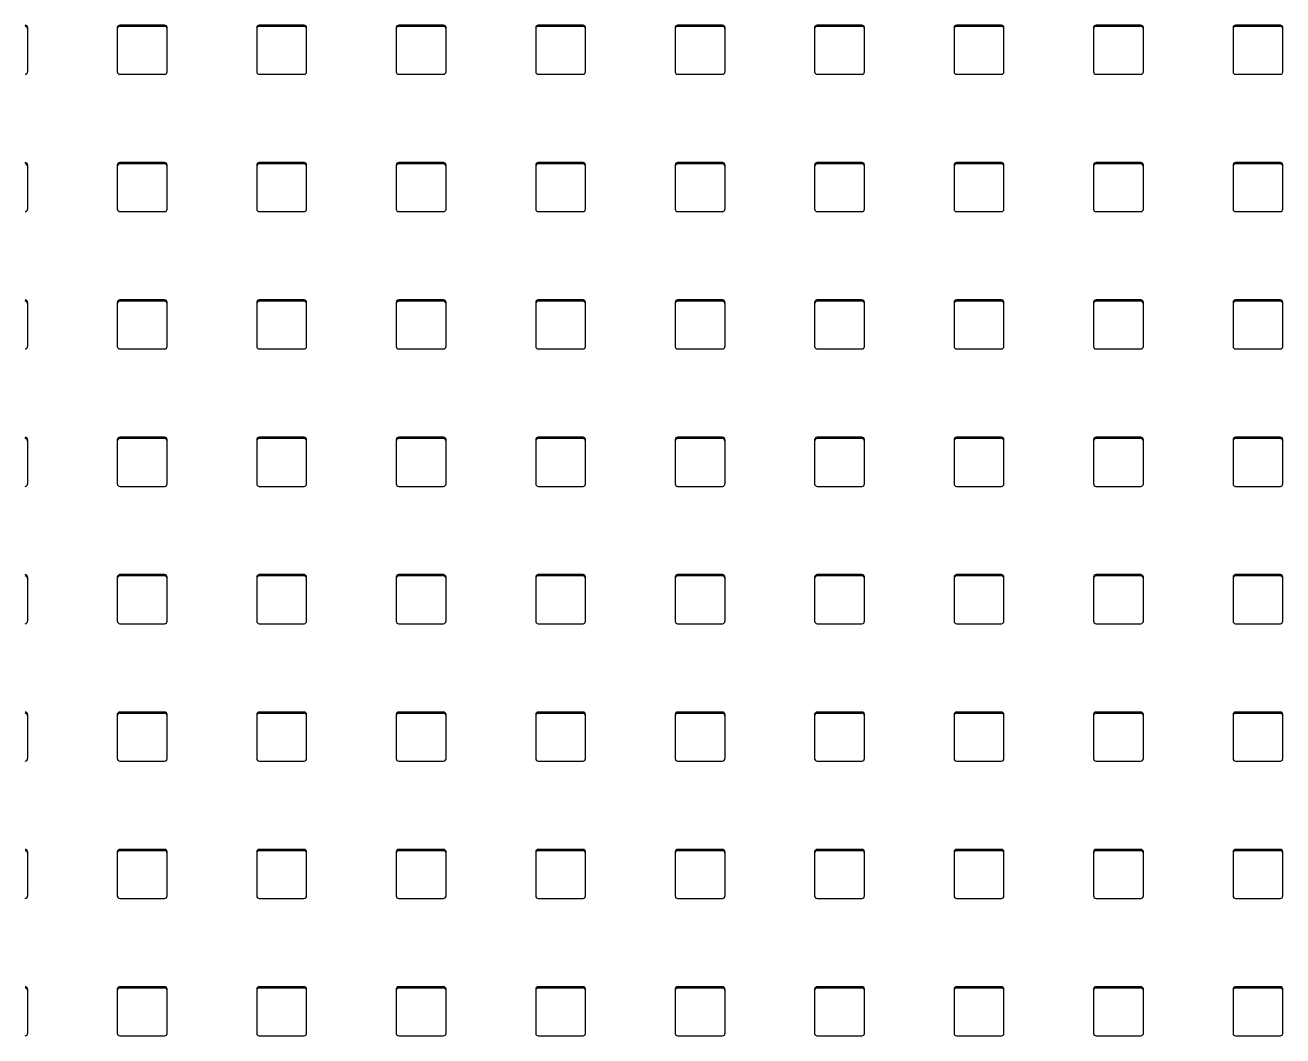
# Model space of a CAD drawing. Header units: millimetres. Extents: x -218071 to -203542, y 15363 to 51382.
# Drawn here: x -217497.75 to -217472.5, y 51341.74 to 51362.02 of the extents above; entities that cross this region are included whole.
import ezdxf

# ---------------------------------------------------------------- set-up
doc = ezdxf.new("R2010")
doc.units = ezdxf.units.MM
doc.header["$LTSCALE"] = 4
doc.layers.add('TPF-EQUIPEMENT', color=7, linetype='Continuous')

msp = doc.modelspace()

# ---------------------------------------------------------------- linework, layer by layer
at = {"layer": 'TPF-EQUIPEMENT', "color": 7, "linetype": 'Continuous', "lineweight": 25, "transparency": 33554671}
for p, q in [((-217497.702, 51361.088), (-217497.702, 51361.974)), ((-217495.902, 51361.974), (-217495.902, 51361.088)), ((-217494.952, 51362.024), (-217495.852, 51362.024)), ((-217494.952, 51361.998), (-217495.852, 51361.998)), ((-217494.902, 51361.088), (-217494.902, 51361.974)), ((-217493.102, 51361.974), (-217493.102, 51361.088)), ((-217492.152, 51362.024), (-217493.052, 51362.024)), ((-217492.152, 51361.998), (-217493.052, 51361.998)), ((-217492.102, 51361.088), (-217492.102, 51361.974)), ((-217490.302, 51361.974), (-217490.302, 51361.088)), ((-217489.352, 51362.024), (-217490.252, 51362.024)), ((-217489.352, 51361.998), (-217490.252, 51361.998)), ((-217489.302, 51361.088), (-217489.302, 51361.974)), ((-217487.502, 51361.974), (-217487.502, 51361.088)), ((-217486.552, 51362.024), (-217487.452, 51362.024)), ((-217486.552, 51361.998), (-217487.452, 51361.998)), ((-217486.502, 51361.088), (-217486.502, 51361.974)), ((-217484.702, 51361.974), (-217484.702, 51361.088)), ((-217483.752, 51362.024), (-217484.652, 51362.024)), ((-217483.752, 51361.998), (-217484.652, 51361.998)), ((-217483.702, 51361.088), (-217483.702, 51361.974)), ((-217481.902, 51361.974), (-217481.902, 51361.088)), ((-217480.952, 51362.024), (-217481.852, 51362.024)), ((-217480.952, 51361.998), (-217481.852, 51361.998)), ((-217480.902, 51361.088), (-217480.902, 51361.974)), ((-217479.102, 51361.974), (-217479.102, 51361.088)), ((-217478.152, 51362.024), (-217479.052, 51362.024)), ((-217478.152, 51361.998), (-217479.052, 51361.998)), ((-217478.102, 51361.088), (-217478.102, 51361.974)), ((-217476.302, 51361.974), (-217476.302, 51361.088)), ((-217475.352, 51362.024), (-217476.252, 51362.024)), ((-217475.352, 51361.998), (-217476.252, 51361.998)), ((-217475.302, 51361.088), (-217475.302, 51361.974)), ((-217473.502, 51361.974), (-217473.502, 51361.088)), ((-217472.552, 51362.024), (-217473.452, 51362.024)), ((-217472.552, 51361.998), (-217473.452, 51361.998)), ((-217472.502, 51361.088), (-217472.502, 51361.974)), ((-217495.852, 51361.039), (-217494.952, 51361.039)), ((-217493.052, 51361.039), (-217492.152, 51361.039)), ((-217490.252, 51361.039), (-217489.352, 51361.039)), ((-217487.452, 51361.039), (-217486.552, 51361.039)), ((-217484.652, 51361.039), (-217483.752, 51361.039)), ((-217481.852, 51361.039), (-217480.952, 51361.039)), ((-217479.052, 51361.039), (-217478.152, 51361.039)), ((-217476.252, 51361.039), (-217475.352, 51361.039)), ((-217473.452, 51361.039), (-217472.552, 51361.039)), ((-217494.952, 51359.266), (-217495.852, 51359.266)), ((-217492.152, 51359.266), (-217493.052, 51359.266)), ((-217489.352, 51359.266), (-217490.252, 51359.266)), ((-217486.552, 51359.266), (-217487.452, 51359.266)), ((-217483.752, 51359.266), (-217484.652, 51359.266)), ((-217480.952, 51359.266), (-217481.852, 51359.266)), ((-217478.152, 51359.266), (-217479.052, 51359.266)), ((-217475.352, 51359.266), (-217476.252, 51359.266)), ((-217472.552, 51359.266), (-217473.452, 51359.266)), ((-217497.702, 51358.331), (-217497.702, 51359.217)), ((-217495.902, 51359.217), (-217495.902, 51358.331)), ((-217494.952, 51359.24), (-217495.852, 51359.24)), ((-217494.902, 51358.331), (-217494.902, 51359.217)), ((-217493.102, 51359.217), (-217493.102, 51358.331)), ((-217492.152, 51359.24), (-217493.052, 51359.24)), ((-217492.102, 51358.331), (-217492.102, 51359.217)), ((-217490.302, 51359.217), (-217490.302, 51358.331)), ((-217489.352, 51359.24), (-217490.252, 51359.24)), ((-217489.302, 51358.331), (-217489.302, 51359.217)), ((-217487.502, 51359.217), (-217487.502, 51358.331)), ((-217486.552, 51359.24), (-217487.452, 51359.24)), ((-217486.502, 51358.331), (-217486.502, 51359.217)), ((-217484.702, 51359.217), (-217484.702, 51358.331)), ((-217483.752, 51359.24), (-217484.652, 51359.24)), ((-217483.702, 51358.331), (-217483.702, 51359.217)), ((-217481.902, 51359.217), (-217481.902, 51358.331)), ((-217480.952, 51359.24), (-217481.852, 51359.24)), ((-217480.902, 51358.331), (-217480.902, 51359.217)), ((-217479.102, 51359.217), (-217479.102, 51358.331)), ((-217478.152, 51359.24), (-217479.052, 51359.24)), ((-217478.102, 51358.331), (-217478.102, 51359.217)), ((-217476.302, 51359.217), (-217476.302, 51358.331)), ((-217475.352, 51359.24), (-217476.252, 51359.24)), ((-217475.302, 51358.331), (-217475.302, 51359.217)), ((-217473.502, 51359.217), (-217473.502, 51358.331)), ((-217472.552, 51359.24), (-217473.452, 51359.24)), ((-217472.502, 51358.331), (-217472.502, 51359.217)), ((-217495.852, 51358.281), (-217494.952, 51358.281)), ((-217493.052, 51358.281), (-217492.152, 51358.281)), ((-217490.252, 51358.281), (-217489.352, 51358.281)), ((-217487.452, 51358.281), (-217486.552, 51358.281)), ((-217484.652, 51358.281), (-217483.752, 51358.281)), ((-217481.852, 51358.281), (-217480.952, 51358.281)), ((-217479.052, 51358.281), (-217478.152, 51358.281)), ((-217476.252, 51358.281), (-217475.352, 51358.281)), ((-217473.452, 51358.281), (-217472.552, 51358.281)), ((-217494.952, 51356.509), (-217495.852, 51356.509)), ((-217494.952, 51356.483), (-217495.852, 51356.483)), ((-217492.152, 51356.509), (-217493.052, 51356.509)), ((-217492.152, 51356.483), (-217493.052, 51356.483)), ((-217489.352, 51356.509), (-217490.252, 51356.509)), ((-217489.352, 51356.483), (-217490.252, 51356.483)), ((-217486.552, 51356.509), (-217487.452, 51356.509)), ((-217486.552, 51356.483), (-217487.452, 51356.483)), ((-217483.752, 51356.509), (-217484.652, 51356.509)), ((-217483.752, 51356.483), (-217484.652, 51356.483)), ((-217480.952, 51356.509), (-217481.852, 51356.509)), ((-217480.952, 51356.483), (-217481.852, 51356.483)), ((-217478.152, 51356.509), (-217479.052, 51356.509)), ((-217478.152, 51356.483), (-217479.052, 51356.483)), ((-217475.352, 51356.509), (-217476.252, 51356.509)), ((-217475.352, 51356.483), (-217476.252, 51356.483)), ((-217472.552, 51356.509), (-217473.452, 51356.509)), ((-217472.552, 51356.483), (-217473.452, 51356.483)), ((-217497.702, 51355.573), (-217497.702, 51356.459)), ((-217495.902, 51356.459), (-217495.902, 51355.573)), ((-217494.902, 51355.573), (-217494.902, 51356.459)), ((-217493.102, 51356.459), (-217493.102, 51355.573)), ((-217492.102, 51355.573), (-217492.102, 51356.459)), ((-217490.302, 51356.459), (-217490.302, 51355.573)), ((-217489.302, 51355.573), (-217489.302, 51356.459)), ((-217487.502, 51356.459), (-217487.502, 51355.573)), ((-217486.502, 51355.573), (-217486.502, 51356.459)), ((-217484.702, 51356.459), (-217484.702, 51355.573)), ((-217483.702, 51355.573), (-217483.702, 51356.459)), ((-217481.902, 51356.459), (-217481.902, 51355.573)), ((-217480.902, 51355.573), (-217480.902, 51356.459)), ((-217479.102, 51356.459), (-217479.102, 51355.573)), ((-217478.102, 51355.573), (-217478.102, 51356.459)), ((-217476.302, 51356.459), (-217476.302, 51355.573)), ((-217475.302, 51355.573), (-217475.302, 51356.459)), ((-217473.502, 51356.459), (-217473.502, 51355.573)), ((-217472.502, 51355.573), (-217472.502, 51356.459)), ((-217495.852, 51355.524), (-217494.952, 51355.524)), ((-217493.052, 51355.524), (-217492.152, 51355.524)), ((-217490.252, 51355.524), (-217489.352, 51355.524)), ((-217487.452, 51355.524), (-217486.552, 51355.524)), ((-217484.652, 51355.524), (-217483.752, 51355.524)), ((-217481.852, 51355.524), (-217480.952, 51355.524)), ((-217479.052, 51355.524), (-217478.152, 51355.524)), ((-217476.252, 51355.524), (-217475.352, 51355.524)), ((-217473.452, 51355.524), (-217472.552, 51355.524)), ((-217494.952, 51353.751), (-217495.852, 51353.751)), ((-217494.952, 51353.725), (-217495.852, 51353.725)), ((-217492.152, 51353.751), (-217493.052, 51353.751)), ((-217492.152, 51353.725), (-217493.052, 51353.725)), ((-217489.352, 51353.751), (-217490.252, 51353.751)), ((-217489.352, 51353.725), (-217490.252, 51353.725)), ((-217486.552, 51353.751), (-217487.452, 51353.751)), ((-217486.552, 51353.725), (-217487.452, 51353.725)), ((-217483.752, 51353.751), (-217484.652, 51353.751)), ((-217483.752, 51353.725), (-217484.652, 51353.725)), ((-217480.952, 51353.751), (-217481.852, 51353.751)), ((-217480.952, 51353.725), (-217481.852, 51353.725)), ((-217478.152, 51353.751), (-217479.052, 51353.751)), ((-217478.152, 51353.725), (-217479.052, 51353.725)), ((-217475.352, 51353.751), (-217476.252, 51353.751)), ((-217475.352, 51353.725), (-217476.252, 51353.725)), ((-217472.552, 51353.751), (-217473.452, 51353.751)), ((-217472.552, 51353.725), (-217473.452, 51353.725)), ((-217497.702, 51352.816), (-217497.702, 51353.702)), ((-217495.902, 51353.702), (-217495.902, 51352.816)), ((-217494.902, 51352.816), (-217494.902, 51353.702)), ((-217493.102, 51353.702), (-217493.102, 51352.816)), ((-217492.102, 51352.816), (-217492.102, 51353.702)), ((-217490.302, 51353.702), (-217490.302, 51352.816)), ((-217489.302, 51352.816), (-217489.302, 51353.702)), ((-217487.502, 51353.702), (-217487.502, 51352.816)), ((-217486.502, 51352.816), (-217486.502, 51353.702)), ((-217484.702, 51353.702), (-217484.702, 51352.816)), ((-217483.702, 51352.816), (-217483.702, 51353.702)), ((-217481.902, 51353.702), (-217481.902, 51352.816)), ((-217480.902, 51352.816), (-217480.902, 51353.702)), ((-217479.102, 51353.702), (-217479.102, 51352.816)), ((-217478.102, 51352.816), (-217478.102, 51353.702)), ((-217476.302, 51353.702), (-217476.302, 51352.816)), ((-217475.302, 51352.816), (-217475.302, 51353.702)), ((-217473.502, 51353.702), (-217473.502, 51352.816)), ((-217472.502, 51352.816), (-217472.502, 51353.702)), ((-217495.852, 51352.766), (-217494.952, 51352.766)), ((-217493.052, 51352.766), (-217492.152, 51352.766)), ((-217490.252, 51352.766), (-217489.352, 51352.766)), ((-217487.452, 51352.766), (-217486.552, 51352.766)), ((-217484.652, 51352.766), (-217483.752, 51352.766)), ((-217481.852, 51352.766), (-217480.952, 51352.766)), ((-217479.052, 51352.766), (-217478.152, 51352.766)), ((-217476.252, 51352.766), (-217475.352, 51352.766)), ((-217473.452, 51352.766), (-217472.552, 51352.766)), ((-217497.702, 51350.058), (-217497.702, 51350.944)), ((-217495.902, 51350.944), (-217495.902, 51350.058)), ((-217494.952, 51350.994), (-217495.852, 51350.994)), ((-217494.952, 51350.968), (-217495.852, 51350.968)), ((-217494.902, 51350.058), (-217494.902, 51350.944)), ((-217493.102, 51350.944), (-217493.102, 51350.058)), ((-217492.152, 51350.994), (-217493.052, 51350.994)), ((-217492.152, 51350.968), (-217493.052, 51350.968)), ((-217492.102, 51350.058), (-217492.102, 51350.944)), ((-217490.302, 51350.944), (-217490.302, 51350.058)), ((-217489.352, 51350.994), (-217490.252, 51350.994)), ((-217489.352, 51350.968), (-217490.252, 51350.968)), ((-217489.302, 51350.058), (-217489.302, 51350.944)), ((-217487.502, 51350.944), (-217487.502, 51350.058)), ((-217486.552, 51350.994), (-217487.452, 51350.994)), ((-217486.552, 51350.968), (-217487.452, 51350.968)), ((-217486.502, 51350.058), (-217486.502, 51350.944)), ((-217484.702, 51350.944), (-217484.702, 51350.058)), ((-217483.752, 51350.994), (-217484.652, 51350.994)), ((-217483.752, 51350.968), (-217484.652, 51350.968)), ((-217483.702, 51350.058), (-217483.702, 51350.944)), ((-217481.902, 51350.944), (-217481.902, 51350.058)), ((-217480.952, 51350.994), (-217481.852, 51350.994)), ((-217480.952, 51350.968), (-217481.852, 51350.968)), ((-217480.902, 51350.058), (-217480.902, 51350.944)), ((-217479.102, 51350.944), (-217479.102, 51350.058)), ((-217478.152, 51350.994), (-217479.052, 51350.994)), ((-217478.152, 51350.968), (-217479.052, 51350.968)), ((-217478.102, 51350.058), (-217478.102, 51350.944)), ((-217476.302, 51350.944), (-217476.302, 51350.058)), ((-217475.352, 51350.994), (-217476.252, 51350.994)), ((-217475.352, 51350.968), (-217476.252, 51350.968)), ((-217475.302, 51350.058), (-217475.302, 51350.944)), ((-217473.502, 51350.944), (-217473.502, 51350.058)), ((-217472.552, 51350.994), (-217473.452, 51350.994)), ((-217472.552, 51350.968), (-217473.452, 51350.968)), ((-217472.502, 51350.058), (-217472.502, 51350.944)), ((-217495.852, 51350.009), (-217494.952, 51350.009)), ((-217493.052, 51350.009), (-217492.152, 51350.009)), ((-217490.252, 51350.009), (-217489.352, 51350.009)), ((-217487.452, 51350.009), (-217486.552, 51350.009)), ((-217484.652, 51350.009), (-217483.752, 51350.009)), ((-217481.852, 51350.009), (-217480.952, 51350.009)), ((-217479.052, 51350.009), (-217478.152, 51350.009)), ((-217476.252, 51350.009), (-217475.352, 51350.009)), ((-217473.452, 51350.009), (-217472.552, 51350.009)), ((-217497.702, 51347.301), (-217497.702, 51348.187)), ((-217495.902, 51348.187), (-217495.902, 51347.301)), ((-217494.952, 51348.236), (-217495.852, 51348.236)), ((-217494.952, 51348.21), (-217495.852, 51348.21)), ((-217494.902, 51347.301), (-217494.902, 51348.187)), ((-217493.102, 51348.187), (-217493.102, 51347.301)), ((-217492.152, 51348.236), (-217493.052, 51348.236)), ((-217492.152, 51348.21), (-217493.052, 51348.21)), ((-217492.102, 51347.301), (-217492.102, 51348.187)), ((-217490.302, 51348.187), (-217490.302, 51347.301)), ((-217489.352, 51348.236), (-217490.252, 51348.236)), ((-217489.352, 51348.21), (-217490.252, 51348.21)), ((-217489.302, 51347.301), (-217489.302, 51348.187)), ((-217487.502, 51348.187), (-217487.502, 51347.301)), ((-217486.552, 51348.236), (-217487.452, 51348.236)), ((-217486.552, 51348.21), (-217487.452, 51348.21)), ((-217486.502, 51347.301), (-217486.502, 51348.187)), ((-217484.702, 51348.187), (-217484.702, 51347.301)), ((-217483.752, 51348.236), (-217484.652, 51348.236)), ((-217483.752, 51348.21), (-217484.652, 51348.21)), ((-217483.702, 51347.301), (-217483.702, 51348.187)), ((-217481.902, 51348.187), (-217481.902, 51347.301)), ((-217480.952, 51348.236), (-217481.852, 51348.236)), ((-217480.952, 51348.21), (-217481.852, 51348.21)), ((-217480.902, 51347.301), (-217480.902, 51348.187)), ((-217479.102, 51348.187), (-217479.102, 51347.301)), ((-217478.152, 51348.236), (-217479.052, 51348.236)), ((-217478.152, 51348.21), (-217479.052, 51348.21)), ((-217478.102, 51347.301), (-217478.102, 51348.187)), ((-217476.302, 51348.187), (-217476.302, 51347.301)), ((-217475.352, 51348.236), (-217476.252, 51348.236)), ((-217475.352, 51348.21), (-217476.252, 51348.21)), ((-217475.302, 51347.301), (-217475.302, 51348.187)), ((-217473.502, 51348.187), (-217473.502, 51347.301)), ((-217472.552, 51348.236), (-217473.452, 51348.236)), ((-217472.552, 51348.21), (-217473.452, 51348.21)), ((-217472.502, 51347.301), (-217472.502, 51348.187)), ((-217495.852, 51347.251), (-217494.952, 51347.251)), ((-217493.052, 51347.251), (-217492.152, 51347.251)), ((-217490.252, 51347.251), (-217489.352, 51347.251)), ((-217487.452, 51347.251), (-217486.552, 51347.251)), ((-217484.652, 51347.251), (-217483.752, 51347.251)), ((-217481.852, 51347.251), (-217480.952, 51347.251)), ((-217479.052, 51347.251), (-217478.152, 51347.251)), ((-217476.252, 51347.251), (-217475.352, 51347.251)), ((-217473.452, 51347.251), (-217472.552, 51347.251)), ((-217497.702, 51344.543), (-217497.702, 51345.43)), ((-217495.902, 51345.43), (-217495.902, 51344.543)), ((-217494.952, 51345.479), (-217495.852, 51345.479)), ((-217494.952, 51345.453), (-217495.852, 51345.453)), ((-217494.902, 51344.543), (-217494.902, 51345.43)), ((-217493.102, 51345.43), (-217493.102, 51344.543)), ((-217492.152, 51345.479), (-217493.052, 51345.479)), ((-217492.152, 51345.453), (-217493.052, 51345.453)), ((-217492.102, 51344.543), (-217492.102, 51345.43)), ((-217490.302, 51345.43), (-217490.302, 51344.543)), ((-217489.352, 51345.479), (-217490.252, 51345.479)), ((-217489.352, 51345.453), (-217490.252, 51345.453)), ((-217489.302, 51344.543), (-217489.302, 51345.43)), ((-217487.502, 51345.43), (-217487.502, 51344.543)), ((-217486.552, 51345.479), (-217487.452, 51345.479)), ((-217486.552, 51345.453), (-217487.452, 51345.453)), ((-217486.502, 51344.543), (-217486.502, 51345.43)), ((-217484.702, 51345.43), (-217484.702, 51344.543)), ((-217483.752, 51345.479), (-217484.652, 51345.479)), ((-217483.752, 51345.453), (-217484.652, 51345.453)), ((-217483.702, 51344.543), (-217483.702, 51345.43)), ((-217481.902, 51345.43), (-217481.902, 51344.543)), ((-217480.952, 51345.479), (-217481.852, 51345.479)), ((-217480.952, 51345.453), (-217481.852, 51345.453)), ((-217480.902, 51344.543), (-217480.902, 51345.43)), ((-217479.102, 51345.43), (-217479.102, 51344.543)), ((-217478.152, 51345.479), (-217479.052, 51345.479)), ((-217478.152, 51345.453), (-217479.052, 51345.453)), ((-217478.102, 51344.543), (-217478.102, 51345.43)), ((-217476.302, 51345.43), (-217476.302, 51344.543)), ((-217475.352, 51345.479), (-217476.252, 51345.479)), ((-217475.352, 51345.453), (-217476.252, 51345.453)), ((-217475.302, 51344.543), (-217475.302, 51345.43)), ((-217473.502, 51345.43), (-217473.502, 51344.543)), ((-217472.552, 51345.479), (-217473.452, 51345.479)), ((-217472.552, 51345.453), (-217473.452, 51345.453)), ((-217472.502, 51344.543), (-217472.502, 51345.43)), ((-217495.852, 51344.494), (-217494.952, 51344.494)), ((-217493.052, 51344.494), (-217492.152, 51344.494)), ((-217490.252, 51344.494), (-217489.352, 51344.494)), ((-217487.452, 51344.494), (-217486.552, 51344.494)), ((-217484.652, 51344.494), (-217483.752, 51344.494)), ((-217481.852, 51344.494), (-217480.952, 51344.494)), ((-217479.052, 51344.494), (-217478.152, 51344.494)), ((-217476.252, 51344.494), (-217475.352, 51344.494)), ((-217473.452, 51344.494), (-217472.552, 51344.494)), ((-217497.702, 51341.786), (-217497.702, 51342.672)), ((-217495.902, 51342.672), (-217495.902, 51341.786)), ((-217494.952, 51342.721), (-217495.852, 51342.721)), ((-217494.952, 51342.695), (-217495.852, 51342.695)), ((-217494.902, 51341.786), (-217494.902, 51342.672)), ((-217493.102, 51342.672), (-217493.102, 51341.786)), ((-217492.152, 51342.721), (-217493.052, 51342.721)), ((-217492.152, 51342.695), (-217493.052, 51342.695)), ((-217492.102, 51341.786), (-217492.102, 51342.672)), ((-217490.302, 51342.672), (-217490.302, 51341.786)), ((-217489.352, 51342.721), (-217490.252, 51342.721)), ((-217489.352, 51342.695), (-217490.252, 51342.695)), ((-217489.302, 51341.786), (-217489.302, 51342.672)), ((-217487.502, 51342.672), (-217487.502, 51341.786)), ((-217486.552, 51342.721), (-217487.452, 51342.721)), ((-217486.552, 51342.695), (-217487.452, 51342.695)), ((-217486.502, 51341.786), (-217486.502, 51342.672)), ((-217484.702, 51342.672), (-217484.702, 51341.786)), ((-217483.752, 51342.721), (-217484.652, 51342.721)), ((-217483.752, 51342.695), (-217484.652, 51342.695)), ((-217483.702, 51341.786), (-217483.702, 51342.672)), ((-217481.902, 51342.672), (-217481.902, 51341.786)), ((-217480.952, 51342.721), (-217481.852, 51342.721)), ((-217480.952, 51342.695), (-217481.852, 51342.695)), ((-217480.902, 51341.786), (-217480.902, 51342.672)), ((-217479.102, 51342.672), (-217479.102, 51341.786)), ((-217478.152, 51342.721), (-217479.052, 51342.721)), ((-217478.152, 51342.695), (-217479.052, 51342.695)), ((-217478.102, 51341.786), (-217478.102, 51342.672)), ((-217476.302, 51342.672), (-217476.302, 51341.786)), ((-217475.352, 51342.721), (-217476.252, 51342.721)), ((-217475.352, 51342.695), (-217476.252, 51342.695)), ((-217475.302, 51341.786), (-217475.302, 51342.672)), ((-217473.502, 51342.672), (-217473.502, 51341.786)), ((-217472.552, 51342.721), (-217473.452, 51342.721)), ((-217472.552, 51342.695), (-217473.452, 51342.695)), ((-217472.502, 51341.786), (-217472.502, 51342.672)), ((-217495.852, 51341.737), (-217494.952, 51341.737)), ((-217493.052, 51341.737), (-217492.152, 51341.737)), ((-217490.252, 51341.737), (-217489.352, 51341.737)), ((-217487.452, 51341.737), (-217486.552, 51341.737)), ((-217484.652, 51341.737), (-217483.752, 51341.737)), ((-217481.852, 51341.737), (-217480.952, 51341.737)), ((-217479.052, 51341.737), (-217478.152, 51341.737)), ((-217476.252, 51341.737), (-217475.352, 51341.737)), ((-217473.452, 51341.737), (-217472.552, 51341.737))]:
    msp.add_line(p, q, dxfattribs=at)
at = {"layer": 'TPF-EQUIPEMENT', "color": 8, "linetype": 'Continuous', "lineweight": 18, "transparency": 33554671}
for p, q in [((-217495.852, 51361.998), (-217495.852, 51362.024)), ((-217494.952, 51361.998), (-217494.952, 51362.024)), ((-217493.052, 51361.998), (-217493.052, 51362.024)), ((-217492.152, 51361.998), (-217492.152, 51362.024)), ((-217490.252, 51361.998), (-217490.252, 51362.024)), ((-217489.352, 51361.998), (-217489.352, 51362.024)), ((-217487.452, 51361.998), (-217487.452, 51362.024)), ((-217486.552, 51361.998), (-217486.552, 51362.024)), ((-217484.652, 51361.998), (-217484.652, 51362.024)), ((-217483.752, 51361.998), (-217483.752, 51362.024)), ((-217481.852, 51361.998), (-217481.852, 51362.024)), ((-217480.952, 51361.998), (-217480.952, 51362.024)), ((-217479.052, 51361.998), (-217479.052, 51362.024)), ((-217478.152, 51361.998), (-217478.152, 51362.024)), ((-217476.252, 51361.998), (-217476.252, 51362.024)), ((-217475.352, 51361.998), (-217475.352, 51362.024)), ((-217473.452, 51361.998), (-217473.452, 51362.024)), ((-217472.552, 51361.998), (-217472.552, 51362.024)), ((-217495.852, 51359.24), (-217495.852, 51359.266)), ((-217494.952, 51359.24), (-217494.952, 51359.266)), ((-217493.052, 51359.24), (-217493.052, 51359.266)), ((-217492.152, 51359.24), (-217492.152, 51359.266)), ((-217490.252, 51359.24), (-217490.252, 51359.266)), ((-217489.352, 51359.24), (-217489.352, 51359.266)), ((-217487.452, 51359.24), (-217487.452, 51359.266)), ((-217486.552, 51359.24), (-217486.552, 51359.266)), ((-217484.652, 51359.24), (-217484.652, 51359.266)), ((-217483.752, 51359.24), (-217483.752, 51359.266)), ((-217481.852, 51359.24), (-217481.852, 51359.266)), ((-217480.952, 51359.24), (-217480.952, 51359.266)), ((-217479.052, 51359.24), (-217479.052, 51359.266)), ((-217478.152, 51359.24), (-217478.152, 51359.266)), ((-217476.252, 51359.24), (-217476.252, 51359.266)), ((-217475.352, 51359.24), (-217475.352, 51359.266)), ((-217473.452, 51359.24), (-217473.452, 51359.266)), ((-217472.552, 51359.24), (-217472.552, 51359.266)), ((-217495.852, 51356.483), (-217495.852, 51356.509)), ((-217494.952, 51356.483), (-217494.952, 51356.509)), ((-217493.052, 51356.483), (-217493.052, 51356.509)), ((-217492.152, 51356.483), (-217492.152, 51356.509)), ((-217490.252, 51356.483), (-217490.252, 51356.509)), ((-217489.352, 51356.483), (-217489.352, 51356.509)), ((-217487.452, 51356.483), (-217487.452, 51356.509)), ((-217486.552, 51356.483), (-217486.552, 51356.509)), ((-217484.652, 51356.483), (-217484.652, 51356.509)), ((-217483.752, 51356.483), (-217483.752, 51356.509)), ((-217481.852, 51356.483), (-217481.852, 51356.509)), ((-217480.952, 51356.483), (-217480.952, 51356.509)), ((-217479.052, 51356.483), (-217479.052, 51356.509)), ((-217478.152, 51356.483), (-217478.152, 51356.509)), ((-217476.252, 51356.483), (-217476.252, 51356.509)), ((-217475.352, 51356.483), (-217475.352, 51356.509)), ((-217473.452, 51356.483), (-217473.452, 51356.509)), ((-217472.552, 51356.483), (-217472.552, 51356.509)), ((-217495.852, 51353.725), (-217495.852, 51353.751)), ((-217494.952, 51353.725), (-217494.952, 51353.751)), ((-217493.052, 51353.725), (-217493.052, 51353.751)), ((-217492.152, 51353.725), (-217492.152, 51353.751)), ((-217490.252, 51353.725), (-217490.252, 51353.751)), ((-217489.352, 51353.725), (-217489.352, 51353.751)), ((-217487.452, 51353.725), (-217487.452, 51353.751)), ((-217486.552, 51353.725), (-217486.552, 51353.751)), ((-217484.652, 51353.725), (-217484.652, 51353.751)), ((-217483.752, 51353.725), (-217483.752, 51353.751)), ((-217481.852, 51353.725), (-217481.852, 51353.751)), ((-217480.952, 51353.725), (-217480.952, 51353.751)), ((-217479.052, 51353.725), (-217479.052, 51353.751)), ((-217478.152, 51353.725), (-217478.152, 51353.751)), ((-217476.252, 51353.725), (-217476.252, 51353.751)), ((-217475.352, 51353.725), (-217475.352, 51353.751)), ((-217473.452, 51353.725), (-217473.452, 51353.751)), ((-217472.552, 51353.725), (-217472.552, 51353.751)), ((-217495.852, 51350.968), (-217495.852, 51350.994)), ((-217494.952, 51350.968), (-217494.952, 51350.994)), ((-217493.052, 51350.968), (-217493.052, 51350.994)), ((-217492.152, 51350.968), (-217492.152, 51350.994)), ((-217490.252, 51350.968), (-217490.252, 51350.994)), ((-217489.352, 51350.968), (-217489.352, 51350.994)), ((-217487.452, 51350.968), (-217487.452, 51350.994)), ((-217486.552, 51350.968), (-217486.552, 51350.994)), ((-217484.652, 51350.968), (-217484.652, 51350.994)), ((-217483.752, 51350.968), (-217483.752, 51350.994)), ((-217481.852, 51350.968), (-217481.852, 51350.994)), ((-217480.952, 51350.968), (-217480.952, 51350.994)), ((-217479.052, 51350.968), (-217479.052, 51350.994)), ((-217478.152, 51350.968), (-217478.152, 51350.994)), ((-217476.252, 51350.968), (-217476.252, 51350.994)), ((-217475.352, 51350.968), (-217475.352, 51350.994)), ((-217473.452, 51350.968), (-217473.452, 51350.994)), ((-217472.552, 51350.968), (-217472.552, 51350.994)), ((-217495.852, 51348.21), (-217495.852, 51348.236)), ((-217494.952, 51348.21), (-217494.952, 51348.236)), ((-217493.052, 51348.21), (-217493.052, 51348.236)), ((-217492.152, 51348.21), (-217492.152, 51348.236)), ((-217490.252, 51348.21), (-217490.252, 51348.236)), ((-217489.352, 51348.21), (-217489.352, 51348.236)), ((-217487.452, 51348.21), (-217487.452, 51348.236)), ((-217486.552, 51348.21), (-217486.552, 51348.236)), ((-217484.652, 51348.21), (-217484.652, 51348.236)), ((-217483.752, 51348.21), (-217483.752, 51348.236)), ((-217481.852, 51348.21), (-217481.852, 51348.236)), ((-217480.952, 51348.21), (-217480.952, 51348.236)), ((-217479.052, 51348.21), (-217479.052, 51348.236)), ((-217478.152, 51348.21), (-217478.152, 51348.236)), ((-217476.252, 51348.21), (-217476.252, 51348.236)), ((-217475.352, 51348.21), (-217475.352, 51348.236)), ((-217473.452, 51348.21), (-217473.452, 51348.236)), ((-217472.552, 51348.21), (-217472.552, 51348.236)), ((-217495.852, 51345.453), (-217495.852, 51345.479)), ((-217494.952, 51345.453), (-217494.952, 51345.479)), ((-217493.052, 51345.453), (-217493.052, 51345.479)), ((-217492.152, 51345.453), (-217492.152, 51345.479)), ((-217490.252, 51345.453), (-217490.252, 51345.479)), ((-217489.352, 51345.453), (-217489.352, 51345.479)), ((-217487.452, 51345.453), (-217487.452, 51345.479)), ((-217486.552, 51345.453), (-217486.552, 51345.479)), ((-217484.652, 51345.453), (-217484.652, 51345.479)), ((-217483.752, 51345.453), (-217483.752, 51345.479)), ((-217481.852, 51345.453), (-217481.852, 51345.479)), ((-217480.952, 51345.453), (-217480.952, 51345.479)), ((-217479.052, 51345.453), (-217479.052, 51345.479)), ((-217478.152, 51345.453), (-217478.152, 51345.479)), ((-217476.252, 51345.453), (-217476.252, 51345.479)), ((-217475.352, 51345.453), (-217475.352, 51345.479)), ((-217473.452, 51345.453), (-217473.452, 51345.479)), ((-217472.552, 51345.453), (-217472.552, 51345.479)), ((-217495.852, 51342.695), (-217495.852, 51342.721)), ((-217494.952, 51342.695), (-217494.952, 51342.721)), ((-217493.052, 51342.695), (-217493.052, 51342.721)), ((-217492.152, 51342.695), (-217492.152, 51342.721)), ((-217490.252, 51342.695), (-217490.252, 51342.721)), ((-217489.352, 51342.695), (-217489.352, 51342.721)), ((-217487.452, 51342.695), (-217487.452, 51342.721)), ((-217486.552, 51342.695), (-217486.552, 51342.721)), ((-217484.652, 51342.695), (-217484.652, 51342.721)), ((-217483.752, 51342.695), (-217483.752, 51342.721)), ((-217481.852, 51342.695), (-217481.852, 51342.721)), ((-217480.952, 51342.695), (-217480.952, 51342.721)), ((-217479.052, 51342.695), (-217479.052, 51342.721)), ((-217478.152, 51342.695), (-217478.152, 51342.721)), ((-217476.252, 51342.695), (-217476.252, 51342.721)), ((-217475.352, 51342.695), (-217475.352, 51342.721)), ((-217473.452, 51342.695), (-217473.452, 51342.721)), ((-217472.552, 51342.695), (-217472.552, 51342.721))]:
    msp.add_line(p, q, dxfattribs=at)
at = {"layer": 'TPF-EQUIPEMENT', "color": 7, "linetype": 'Continuous', "lineweight": 25, "transparency": 33554671}
for centre, start, end in [((-217497.752, 51361.974), 0.4419, 90.4352), ((-217497.752, 51361.948), 0.4419, 90.4352), ((-217495.853, 51361.974), 89.5648, 179.5581), ((-217495.853, 51361.948), 89.5648, 179.5581), ((-217494.952, 51361.974), 0.4419, 90.4352), ((-217494.952, 51361.948), 0.4419, 90.4352), ((-217493.053, 51361.974), 89.5648, 179.5581), ((-217493.053, 51361.948), 89.5648, 179.5581), ((-217492.152, 51361.974), 0.4419, 90.4352), ((-217492.152, 51361.948), 0.4419, 90.4352), ((-217490.253, 51361.974), 89.5648, 179.5581), ((-217490.253, 51361.948), 89.5648, 179.5581), ((-217489.352, 51361.974), 0.4419, 90.4352), ((-217489.352, 51361.948), 0.4419, 90.4352), ((-217487.453, 51361.974), 89.5648, 179.5581), ((-217487.453, 51361.948), 89.5648, 179.5581), ((-217486.552, 51361.974), 0.4419, 90.4352), ((-217486.552, 51361.948), 0.4419, 90.4352), ((-217484.653, 51361.974), 89.5648, 179.5581), ((-217484.653, 51361.948), 89.5648, 179.5581), ((-217483.752, 51361.974), 0.4419, 90.4352), ((-217483.752, 51361.948), 0.4419, 90.4352), ((-217481.853, 51361.974), 89.5648, 179.5581), ((-217481.853, 51361.948), 89.5648, 179.5581), ((-217480.952, 51361.974), 0.4419, 90.4352), ((-217480.952, 51361.948), 0.4419, 90.4352), ((-217479.053, 51361.974), 89.5648, 179.5581), ((-217479.053, 51361.948), 89.5648, 179.5581), ((-217478.152, 51361.974), 0.4419, 90.4352), ((-217478.152, 51361.948), 0.4419, 90.4352), ((-217476.253, 51361.974), 89.5648, 179.5581), ((-217476.253, 51361.948), 89.5648, 179.5581), ((-217475.352, 51361.974), 0.4419, 90.4352), ((-217475.352, 51361.948), 0.4419, 90.4352), ((-217473.453, 51361.974), 89.5648, 179.5581), ((-217473.453, 51361.948), 89.5648, 179.5581), ((-217472.552, 51361.974), 0.4419, 90.4352), ((-217472.552, 51361.948), 0.4419, 90.4352), ((-217497.752, 51361.088), 269.5648, 359.5581), ((-217495.853, 51361.088), 180.4419, 270.4352), ((-217494.952, 51361.088), 269.5648, 359.5581), ((-217493.053, 51361.088), 180.4419, 270.4352), ((-217492.152, 51361.088), 269.5648, 359.5581), ((-217490.253, 51361.088), 180.4419, 270.4352), ((-217489.352, 51361.088), 269.5648, 359.5581), ((-217487.453, 51361.088), 180.4419, 270.4352), ((-217486.552, 51361.088), 269.5648, 359.5581), ((-217484.653, 51361.088), 180.4419, 270.4352), ((-217483.752, 51361.088), 269.5648, 359.5581), ((-217481.853, 51361.088), 180.4419, 270.4352), ((-217480.952, 51361.088), 269.5648, 359.5581), ((-217479.053, 51361.088), 180.4419, 270.4352), ((-217478.152, 51361.088), 269.5648, 359.5581), ((-217476.253, 51361.088), 180.4419, 270.4352), ((-217475.352, 51361.088), 269.5648, 359.5581), ((-217473.453, 51361.088), 180.4419, 270.4352), ((-217472.552, 51361.088), 269.5648, 359.5581), ((-217497.752, 51359.216), 0.4419, 90.4352), ((-217495.853, 51359.216), 89.5648, 179.5581), ((-217494.952, 51359.216), 0.4419, 90.4352), ((-217493.053, 51359.216), 89.5648, 179.5581), ((-217492.152, 51359.216), 0.4419, 90.4352), ((-217490.253, 51359.216), 89.5648, 179.5581), ((-217489.352, 51359.216), 0.4419, 90.4352), ((-217487.453, 51359.216), 89.5648, 179.5581), ((-217486.552, 51359.216), 0.4419, 90.4352), ((-217484.653, 51359.216), 89.5648, 179.5581), ((-217483.752, 51359.216), 0.4419, 90.4352), ((-217481.853, 51359.216), 89.5648, 179.5581), ((-217480.952, 51359.216), 0.4419, 90.4352), ((-217479.053, 51359.216), 89.5648, 179.5581), ((-217478.152, 51359.216), 0.4419, 90.4352), ((-217476.253, 51359.216), 89.5648, 179.5581), ((-217475.352, 51359.216), 0.4419, 90.4352), ((-217473.453, 51359.216), 89.5648, 179.5581), ((-217472.552, 51359.216), 0.4419, 90.4352), ((-217497.752, 51359.19), 0.4419, 90.4352), ((-217495.853, 51359.19), 89.5648, 179.5581), ((-217494.952, 51359.19), 0.4419, 90.4352), ((-217493.053, 51359.19), 89.5648, 179.5581), ((-217492.152, 51359.19), 0.4419, 90.4352), ((-217490.253, 51359.19), 89.5648, 179.5581), ((-217489.352, 51359.19), 0.4419, 90.4352), ((-217487.453, 51359.19), 89.5648, 179.5581), ((-217486.552, 51359.19), 0.4419, 90.4352), ((-217484.653, 51359.19), 89.5648, 179.5581), ((-217483.752, 51359.19), 0.4419, 90.4352), ((-217481.853, 51359.19), 89.5648, 179.5581), ((-217480.952, 51359.19), 0.4419, 90.4352), ((-217479.053, 51359.19), 89.5648, 179.5581), ((-217478.152, 51359.19), 0.4419, 90.4352), ((-217476.253, 51359.19), 89.5648, 179.5581), ((-217475.352, 51359.19), 0.4419, 90.4352), ((-217473.453, 51359.19), 89.5648, 179.5581), ((-217472.552, 51359.19), 0.4419, 90.4352), ((-217497.752, 51358.331), 269.5648, 359.5581), ((-217495.853, 51358.331), 180.4419, 270.4352), ((-217494.952, 51358.331), 269.5648, 359.5581), ((-217493.053, 51358.331), 180.4419, 270.4352), ((-217492.152, 51358.331), 269.5648, 359.5581), ((-217490.253, 51358.331), 180.4419, 270.4352), ((-217489.352, 51358.331), 269.5648, 359.5581), ((-217487.453, 51358.331), 180.4419, 270.4352), ((-217486.552, 51358.331), 269.5648, 359.5581), ((-217484.653, 51358.331), 180.4419, 270.4352), ((-217483.752, 51358.331), 269.5648, 359.5581), ((-217481.853, 51358.331), 180.4419, 270.4352), ((-217480.952, 51358.331), 269.5648, 359.5581), ((-217479.053, 51358.331), 180.4419, 270.4352), ((-217478.152, 51358.331), 269.5648, 359.5581), ((-217476.253, 51358.331), 180.4419, 270.4352), ((-217475.352, 51358.331), 269.5648, 359.5581), ((-217473.453, 51358.331), 180.4419, 270.4352), ((-217472.552, 51358.331), 269.5648, 359.5581), ((-217497.752, 51356.459), 0.4419, 90.4352), ((-217497.752, 51356.433), 0.4419, 90.4352), ((-217495.853, 51356.459), 89.5648, 179.5581), ((-217495.853, 51356.433), 89.5648, 179.5581), ((-217494.952, 51356.459), 0.4419, 90.4352), ((-217494.952, 51356.433), 0.4419, 90.4352), ((-217493.053, 51356.459), 89.5648, 179.5581), ((-217493.053, 51356.433), 89.5648, 179.5581), ((-217492.152, 51356.459), 0.4419, 90.4352), ((-217492.152, 51356.433), 0.4419, 90.4352), ((-217490.253, 51356.459), 89.5648, 179.5581), ((-217490.253, 51356.433), 89.5648, 179.5581), ((-217489.352, 51356.459), 0.4419, 90.4352), ((-217489.352, 51356.433), 0.4419, 90.4352), ((-217487.453, 51356.459), 89.5648, 179.5581), ((-217487.453, 51356.433), 89.5648, 179.5581), ((-217486.552, 51356.459), 0.4419, 90.4352), ((-217486.552, 51356.433), 0.4419, 90.4352), ((-217484.653, 51356.459), 89.5648, 179.5581), ((-217484.653, 51356.433), 89.5648, 179.5581), ((-217483.752, 51356.459), 0.4419, 90.4352), ((-217483.752, 51356.433), 0.4419, 90.4352), ((-217481.853, 51356.459), 89.5648, 179.5581), ((-217481.853, 51356.433), 89.5648, 179.5581), ((-217480.952, 51356.459), 0.4419, 90.4352), ((-217480.952, 51356.433), 0.4419, 90.4352), ((-217479.053, 51356.459), 89.5648, 179.5581), ((-217479.053, 51356.433), 89.5648, 179.5581), ((-217478.152, 51356.459), 0.4419, 90.4352), ((-217478.152, 51356.433), 0.4419, 90.4352), ((-217476.253, 51356.459), 89.5648, 179.5581), ((-217476.253, 51356.433), 89.5648, 179.5581), ((-217475.352, 51356.459), 0.4419, 90.4352), ((-217475.352, 51356.433), 0.4419, 90.4352), ((-217473.453, 51356.459), 89.5648, 179.5581), ((-217473.453, 51356.433), 89.5648, 179.5581), ((-217472.552, 51356.459), 0.4419, 90.4352), ((-217472.552, 51356.433), 0.4419, 90.4352), ((-217497.752, 51355.573), 269.5648, 359.5581), ((-217495.853, 51355.573), 180.4419, 270.4352), ((-217494.952, 51355.573), 269.5648, 359.5581), ((-217493.053, 51355.573), 180.4419, 270.4352), ((-217492.152, 51355.573), 269.5648, 359.5581), ((-217490.253, 51355.573), 180.4419, 270.4352), ((-217489.352, 51355.573), 269.5648, 359.5581), ((-217487.453, 51355.573), 180.4419, 270.4352), ((-217486.552, 51355.573), 269.5648, 359.5581), ((-217484.653, 51355.573), 180.4419, 270.4352), ((-217483.752, 51355.573), 269.5648, 359.5581), ((-217481.853, 51355.573), 180.4419, 270.4352), ((-217480.952, 51355.573), 269.5648, 359.5581), ((-217479.053, 51355.573), 180.4419, 270.4352), ((-217478.152, 51355.573), 269.5648, 359.5581), ((-217476.253, 51355.573), 180.4419, 270.4352), ((-217475.352, 51355.573), 269.5648, 359.5581), ((-217473.453, 51355.573), 180.4419, 270.4352), ((-217472.552, 51355.573), 269.5648, 359.5581), ((-217497.752, 51353.702), 0.4419, 90.4352), ((-217497.752, 51353.676), 0.4419, 90.4352), ((-217495.853, 51353.702), 89.5648, 179.5581), ((-217495.853, 51353.676), 89.5648, 179.5581), ((-217494.952, 51353.702), 0.4419, 90.4352), ((-217494.952, 51353.676), 0.4419, 90.4352), ((-217493.053, 51353.702), 89.5648, 179.5581), ((-217493.053, 51353.676), 89.5648, 179.5581), ((-217492.152, 51353.702), 0.4419, 90.4352), ((-217492.152, 51353.676), 0.4419, 90.4352), ((-217490.253, 51353.702), 89.5648, 179.5581), ((-217490.253, 51353.676), 89.5648, 179.5581), ((-217489.352, 51353.702), 0.4419, 90.4352), ((-217489.352, 51353.676), 0.4419, 90.4352), ((-217487.453, 51353.702), 89.5648, 179.5581), ((-217487.453, 51353.676), 89.5648, 179.5581), ((-217486.552, 51353.702), 0.4419, 90.4352), ((-217486.552, 51353.676), 0.4419, 90.4352), ((-217484.653, 51353.702), 89.5648, 179.5581), ((-217484.653, 51353.676), 89.5648, 179.5581), ((-217483.752, 51353.702), 0.4419, 90.4352), ((-217483.752, 51353.676), 0.4419, 90.4352), ((-217481.853, 51353.702), 89.5648, 179.5581), ((-217481.853, 51353.676), 89.5648, 179.5581), ((-217480.952, 51353.702), 0.4419, 90.4352), ((-217480.952, 51353.676), 0.4419, 90.4352), ((-217479.053, 51353.702), 89.5648, 179.5581), ((-217479.053, 51353.676), 89.5648, 179.5581), ((-217478.152, 51353.702), 0.4419, 90.4352), ((-217478.152, 51353.676), 0.4419, 90.4352), ((-217476.253, 51353.702), 89.5648, 179.5581), ((-217476.253, 51353.676), 89.5648, 179.5581), ((-217475.352, 51353.702), 0.4419, 90.4352), ((-217475.352, 51353.676), 0.4419, 90.4352), ((-217473.453, 51353.702), 89.5648, 179.5581), ((-217473.453, 51353.676), 89.5648, 179.5581), ((-217472.552, 51353.702), 0.4419, 90.4352), ((-217472.552, 51353.676), 0.4419, 90.4352), ((-217497.752, 51352.816), 269.5648, 359.5581), ((-217495.853, 51352.816), 180.4419, 270.4352), ((-217494.952, 51352.816), 269.5648, 359.5581), ((-217493.053, 51352.816), 180.4419, 270.4352), ((-217492.152, 51352.816), 269.5648, 359.5581), ((-217490.253, 51352.816), 180.4419, 270.4352), ((-217489.352, 51352.816), 269.5648, 359.5581), ((-217487.453, 51352.816), 180.4419, 270.4352), ((-217486.552, 51352.816), 269.5648, 359.5581), ((-217484.653, 51352.816), 180.4419, 270.4352), ((-217483.752, 51352.816), 269.5648, 359.5581), ((-217481.853, 51352.816), 180.4419, 270.4352), ((-217480.952, 51352.816), 269.5648, 359.5581), ((-217479.053, 51352.816), 180.4419, 270.4352), ((-217478.152, 51352.816), 269.5648, 359.5581), ((-217476.253, 51352.816), 180.4419, 270.4352), ((-217475.352, 51352.816), 269.5648, 359.5581), ((-217473.453, 51352.816), 180.4419, 270.4352), ((-217472.552, 51352.816), 269.5648, 359.5581), ((-217497.752, 51350.944), 0.4419, 90.4352), ((-217497.752, 51350.918), 0.4419, 90.4352), ((-217495.853, 51350.944), 89.5648, 179.5581), ((-217495.853, 51350.918), 89.5648, 179.5581), ((-217494.952, 51350.944), 0.4419, 90.4352), ((-217494.952, 51350.918), 0.4419, 90.4352), ((-217493.053, 51350.944), 89.5648, 179.5581), ((-217493.053, 51350.918), 89.5648, 179.5581), ((-217492.152, 51350.944), 0.4419, 90.4352), ((-217492.152, 51350.918), 0.4419, 90.4352), ((-217490.253, 51350.944), 89.5648, 179.5581), ((-217490.253, 51350.918), 89.5648, 179.5581), ((-217489.352, 51350.944), 0.4419, 90.4352), ((-217489.352, 51350.918), 0.4419, 90.4352), ((-217487.453, 51350.944), 89.5648, 179.5581), ((-217487.453, 51350.918), 89.5648, 179.5581), ((-217486.552, 51350.944), 0.4419, 90.4352), ((-217486.552, 51350.918), 0.4419, 90.4352), ((-217484.653, 51350.944), 89.5648, 179.5581), ((-217484.653, 51350.918), 89.5648, 179.5581), ((-217483.752, 51350.944), 0.4419, 90.4352), ((-217483.752, 51350.918), 0.4419, 90.4352), ((-217481.853, 51350.944), 89.5648, 179.5581), ((-217481.853, 51350.918), 89.5648, 179.5581), ((-217480.952, 51350.944), 0.4419, 90.4352), ((-217480.952, 51350.918), 0.4419, 90.4352), ((-217479.053, 51350.944), 89.5648, 179.5581), ((-217479.053, 51350.918), 89.5648, 179.5581), ((-217478.152, 51350.944), 0.4419, 90.4352), ((-217478.152, 51350.918), 0.4419, 90.4352), ((-217476.253, 51350.944), 89.5648, 179.5581), ((-217476.253, 51350.918), 89.5648, 179.5581), ((-217475.352, 51350.944), 0.4419, 90.4352), ((-217475.352, 51350.918), 0.4419, 90.4352), ((-217473.453, 51350.944), 89.5648, 179.5581), ((-217473.453, 51350.918), 89.5648, 179.5581), ((-217472.552, 51350.944), 0.4419, 90.4352), ((-217472.552, 51350.918), 0.4419, 90.4352), ((-217497.752, 51350.059), 269.5648, 359.5581), ((-217495.853, 51350.059), 180.4419, 270.4352), ((-217494.952, 51350.059), 269.5648, 359.5581), ((-217493.053, 51350.059), 180.4419, 270.4352), ((-217492.152, 51350.059), 269.5648, 359.5581), ((-217490.253, 51350.059), 180.4419, 270.4352), ((-217489.352, 51350.059), 269.5648, 359.5581), ((-217487.453, 51350.059), 180.4419, 270.4352), ((-217486.552, 51350.059), 269.5648, 359.5581), ((-217484.653, 51350.059), 180.4419, 270.4352), ((-217483.752, 51350.059), 269.5648, 359.5581), ((-217481.853, 51350.059), 180.4419, 270.4352), ((-217480.952, 51350.059), 269.5648, 359.5581), ((-217479.053, 51350.059), 180.4419, 270.4352), ((-217478.152, 51350.059), 269.5648, 359.5581), ((-217476.253, 51350.059), 180.4419, 270.4352), ((-217475.352, 51350.059), 269.5648, 359.5581), ((-217473.453, 51350.059), 180.4419, 270.4352), ((-217472.552, 51350.059), 269.5648, 359.5581), ((-217497.752, 51348.187), 0.4419, 90.4352), ((-217497.752, 51348.161), 0.4419, 90.4352), ((-217495.853, 51348.187), 89.5648, 179.5581), ((-217495.853, 51348.161), 89.5648, 179.5581), ((-217494.952, 51348.187), 0.4419, 90.4352), ((-217494.952, 51348.161), 0.4419, 90.4352), ((-217493.053, 51348.187), 89.5648, 179.5581), ((-217493.053, 51348.161), 89.5648, 179.5581), ((-217492.152, 51348.187), 0.4419, 90.4352), ((-217492.152, 51348.161), 0.4419, 90.4352), ((-217490.253, 51348.187), 89.5648, 179.5581), ((-217490.253, 51348.161), 89.5648, 179.5581), ((-217489.352, 51348.187), 0.4419, 90.4352), ((-217489.352, 51348.161), 0.4419, 90.4352), ((-217487.453, 51348.187), 89.5648, 179.5581), ((-217487.453, 51348.161), 89.5648, 179.5581), ((-217486.552, 51348.187), 0.4419, 90.4352), ((-217486.552, 51348.161), 0.4419, 90.4352), ((-217484.653, 51348.187), 89.5648, 179.5581), ((-217484.653, 51348.161), 89.5648, 179.5581), ((-217483.752, 51348.187), 0.4419, 90.4352), ((-217483.752, 51348.161), 0.4419, 90.4352), ((-217481.853, 51348.187), 89.5648, 179.5581), ((-217481.853, 51348.161), 89.5648, 179.5581), ((-217480.952, 51348.187), 0.4419, 90.4352), ((-217480.952, 51348.161), 0.4419, 90.4352), ((-217479.053, 51348.187), 89.5648, 179.5581), ((-217479.053, 51348.161), 89.5648, 179.5581), ((-217478.152, 51348.187), 0.4419, 90.4352), ((-217478.152, 51348.161), 0.4419, 90.4352), ((-217476.253, 51348.187), 89.5648, 179.5581), ((-217476.253, 51348.161), 89.5648, 179.5581), ((-217475.352, 51348.187), 0.4419, 90.4352), ((-217475.352, 51348.161), 0.4419, 90.4352), ((-217473.453, 51348.187), 89.5648, 179.5581), ((-217473.453, 51348.161), 89.5648, 179.5581), ((-217472.552, 51348.187), 0.4419, 90.4352), ((-217472.552, 51348.161), 0.4419, 90.4352), ((-217497.752, 51347.301), 269.5648, 359.5581), ((-217495.853, 51347.301), 180.4419, 270.4352), ((-217494.952, 51347.301), 269.5648, 359.5581), ((-217493.053, 51347.301), 180.4419, 270.4352), ((-217492.152, 51347.301), 269.5648, 359.5581), ((-217490.253, 51347.301), 180.4419, 270.4352), ((-217489.352, 51347.301), 269.5648, 359.5581), ((-217487.453, 51347.301), 180.4419, 270.4352), ((-217486.552, 51347.301), 269.5648, 359.5581), ((-217484.653, 51347.301), 180.4419, 270.4352), ((-217483.752, 51347.301), 269.5648, 359.5581), ((-217481.853, 51347.301), 180.4419, 270.4352), ((-217480.952, 51347.301), 269.5648, 359.5581), ((-217479.053, 51347.301), 180.4419, 270.4352), ((-217478.152, 51347.301), 269.5648, 359.5581), ((-217476.253, 51347.301), 180.4419, 270.4352), ((-217475.352, 51347.301), 269.5648, 359.5581), ((-217473.453, 51347.301), 180.4419, 270.4352), ((-217472.552, 51347.301), 269.5648, 359.5581), ((-217497.752, 51345.429), 0.4419, 90.4352), ((-217497.752, 51345.403), 0.4419, 90.4352), ((-217495.853, 51345.429), 89.5648, 179.5581), ((-217495.853, 51345.403), 89.5648, 179.5581), ((-217494.952, 51345.429), 0.4419, 90.4352), ((-217494.952, 51345.403), 0.4419, 90.4352), ((-217493.053, 51345.429), 89.5648, 179.5581), ((-217493.053, 51345.403), 89.5648, 179.5581), ((-217492.152, 51345.429), 0.4419, 90.4352), ((-217492.152, 51345.403), 0.4419, 90.4352), ((-217490.253, 51345.429), 89.5648, 179.5581), ((-217490.253, 51345.403), 89.5648, 179.5581), ((-217489.352, 51345.429), 0.4419, 90.4352), ((-217489.352, 51345.403), 0.4419, 90.4352), ((-217487.453, 51345.429), 89.5648, 179.5581), ((-217487.453, 51345.403), 89.5648, 179.5581), ((-217486.552, 51345.429), 0.4419, 90.4352), ((-217486.552, 51345.403), 0.4419, 90.4352), ((-217484.653, 51345.429), 89.5648, 179.5581), ((-217484.653, 51345.403), 89.5648, 179.5581), ((-217483.752, 51345.429), 0.4419, 90.4352), ((-217483.752, 51345.403), 0.4419, 90.4352), ((-217481.853, 51345.429), 89.5648, 179.5581), ((-217481.853, 51345.403), 89.5648, 179.5581), ((-217480.952, 51345.429), 0.4419, 90.4352), ((-217480.952, 51345.403), 0.4419, 90.4352), ((-217479.053, 51345.429), 89.5648, 179.5581), ((-217479.053, 51345.403), 89.5648, 179.5581), ((-217478.152, 51345.429), 0.4419, 90.4352), ((-217478.152, 51345.403), 0.4419, 90.4352), ((-217476.253, 51345.429), 89.5648, 179.5581), ((-217476.253, 51345.403), 89.5648, 179.5581), ((-217475.352, 51345.429), 0.4419, 90.4352), ((-217475.352, 51345.403), 0.4419, 90.4352), ((-217473.453, 51345.429), 89.5648, 179.5581), ((-217473.453, 51345.403), 89.5648, 179.5581), ((-217472.552, 51345.429), 0.4419, 90.4352), ((-217472.552, 51345.403), 0.4419, 90.4352), ((-217497.752, 51344.544), 269.5648, 359.5581), ((-217495.853, 51344.544), 180.4419, 270.4352), ((-217494.952, 51344.544), 269.5648, 359.5581), ((-217493.053, 51344.544), 180.4419, 270.4352), ((-217492.152, 51344.544), 269.5648, 359.5581), ((-217490.253, 51344.544), 180.4419, 270.4352), ((-217489.352, 51344.544), 269.5648, 359.5581), ((-217487.453, 51344.544), 180.4419, 270.4352), ((-217486.552, 51344.544), 269.5648, 359.5581), ((-217484.653, 51344.544), 180.4419, 270.4352), ((-217483.752, 51344.544), 269.5648, 359.5581), ((-217481.853, 51344.544), 180.4419, 270.4352), ((-217480.952, 51344.544), 269.5648, 359.5581), ((-217479.053, 51344.544), 180.4419, 270.4352), ((-217478.152, 51344.544), 269.5648, 359.5581), ((-217476.253, 51344.544), 180.4419, 270.4352), ((-217475.352, 51344.544), 269.5648, 359.5581), ((-217473.453, 51344.544), 180.4419, 270.4352), ((-217472.552, 51344.544), 269.5648, 359.5581), ((-217497.752, 51342.672), 0.4419, 90.4352), ((-217497.752, 51342.646), 0.4419, 90.4352), ((-217495.853, 51342.672), 89.5648, 179.5581), ((-217495.853, 51342.646), 89.5648, 179.5581), ((-217494.952, 51342.672), 0.4419, 90.4352), ((-217494.952, 51342.646), 0.4419, 90.4352), ((-217493.053, 51342.672), 89.5648, 179.5581), ((-217493.053, 51342.646), 89.5648, 179.5581), ((-217492.152, 51342.672), 0.4419, 90.4352), ((-217492.152, 51342.646), 0.4419, 90.4352), ((-217490.253, 51342.672), 89.5648, 179.5581), ((-217490.253, 51342.646), 89.5648, 179.5581), ((-217489.352, 51342.672), 0.4419, 90.4352), ((-217489.352, 51342.646), 0.4419, 90.4352), ((-217487.453, 51342.672), 89.5648, 179.5581), ((-217487.453, 51342.646), 89.5648, 179.5581), ((-217486.552, 51342.672), 0.4419, 90.4352), ((-217486.552, 51342.646), 0.4419, 90.4352), ((-217484.653, 51342.672), 89.5648, 179.5581), ((-217484.653, 51342.646), 89.5648, 179.5581), ((-217483.752, 51342.672), 0.4419, 90.4352), ((-217483.752, 51342.646), 0.4419, 90.4352), ((-217481.853, 51342.672), 89.5648, 179.5581), ((-217481.853, 51342.646), 89.5648, 179.5581), ((-217480.952, 51342.672), 0.4419, 90.4352), ((-217480.952, 51342.646), 0.4419, 90.4352), ((-217479.053, 51342.672), 89.5648, 179.5581), ((-217479.053, 51342.646), 89.5648, 179.5581), ((-217478.152, 51342.672), 0.4419, 90.4352), ((-217478.152, 51342.646), 0.4419, 90.4352), ((-217476.253, 51342.672), 89.5648, 179.5581), ((-217476.253, 51342.646), 89.5648, 179.5581), ((-217475.352, 51342.672), 0.4419, 90.4352), ((-217475.352, 51342.646), 0.4419, 90.4352), ((-217473.453, 51342.672), 89.5648, 179.5581), ((-217473.453, 51342.646), 89.5648, 179.5581), ((-217472.552, 51342.672), 0.4419, 90.4352), ((-217472.552, 51342.646), 0.4419, 90.4352), ((-217497.752, 51341.786), 269.5648, 359.5581), ((-217495.853, 51341.786), 180.4419, 270.4352), ((-217494.952, 51341.786), 269.5648, 359.5581), ((-217493.053, 51341.786), 180.4419, 270.4352), ((-217492.152, 51341.786), 269.5648, 359.5581), ((-217490.253, 51341.786), 180.4419, 270.4352), ((-217489.352, 51341.786), 269.5648, 359.5581), ((-217487.453, 51341.786), 180.4419, 270.4352), ((-217486.552, 51341.786), 269.5648, 359.5581), ((-217484.653, 51341.786), 180.4419, 270.4352), ((-217483.752, 51341.786), 269.5648, 359.5581), ((-217481.853, 51341.786), 180.4419, 270.4352), ((-217480.952, 51341.786), 269.5648, 359.5581), ((-217479.053, 51341.786), 180.4419, 270.4352), ((-217478.152, 51341.786), 269.5648, 359.5581), ((-217476.253, 51341.786), 180.4419, 270.4352), ((-217475.352, 51341.786), 269.5648, 359.5581), ((-217473.453, 51341.786), 180.4419, 270.4352), ((-217472.552, 51341.786), 269.5648, 359.5581)]:
    msp.add_arc(centre, 0.0496, start, end, dxfattribs=at)

doc.saveas('drawing.dxf')
